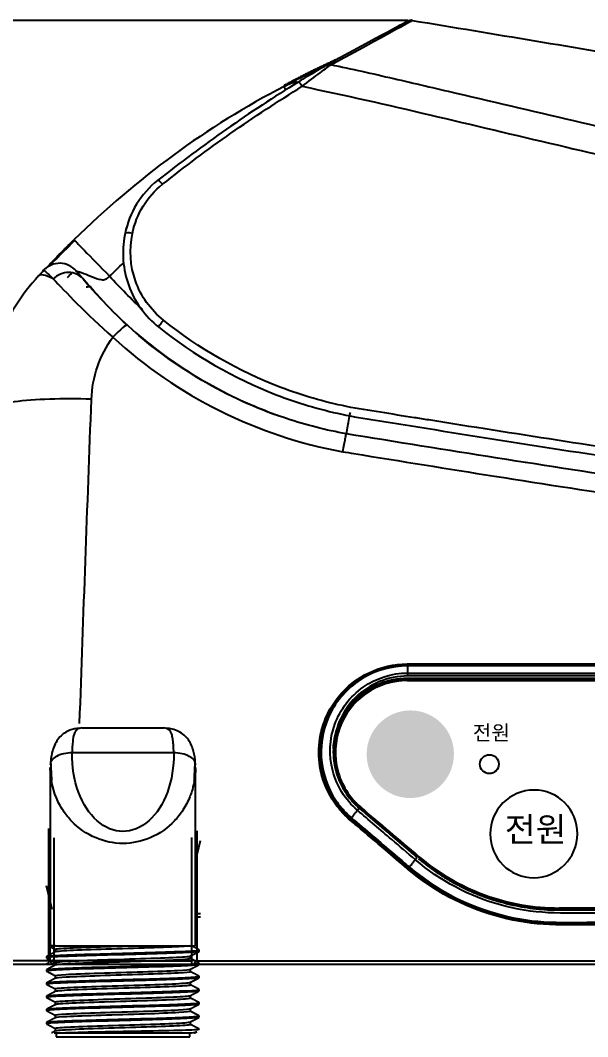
# Model space of a CAD drawing. Header units: millimetres. Extents: x 28 to 2364, y 8 to 1657.
# Drawn here: x 303.8 to 382, y 453.9 to 593.8 of the extents above; entities that cross this region are included whole.
import ezdxf

# ---------------------------------------------------------------- set-up
doc = ezdxf.new("R2010")
doc.units = ezdxf.units.MM
doc.layers.get('0').update_dxf_attribs({"linetype": 'CONTINUOUS'})
doc.layers.get('Defpoints').update_dxf_attribs({"linetype": 'CONTINUOUS'})
for name, color, linetype in [('1', 7, 'CONTINUOUS'), ('1LINE', 7, 'CONTINUOUS'), ('_______1', 160, 'CONTINUOUS')]:
    doc.layers.add(name, color=color, linetype=linetype)
doc.styles.add('Annotative', font='malgun.ttf')
doc.dimstyles.new('WOO', dxfattribs={"dimtxt": 20, "dimasz": 2, "dimexe": 1.25, "dimexo": 0.3, "dimgap": 1, "dimtad": 1, "dimdec": 1, "dimzin": 1, "dimdsep": 46, "dimtxsty": 'Annotative', "dimcen": 0, "dimclrd": 1, "dimclre": 1, "dimclrt": 2, "dimadec": 0, "dimazin": 0, "dimtfac": 1, "dimtdec": 1, "dimtofl": 0, "dimtmove": 0, "dimatfit": 3, "dimfxl": 0, "dimarcsym": 0})

# ---------------------------------------------------------------- blocks, each defined once
blk = doc.blocks.new('*D21')
at = {"layer": '1LINE', "color": 1, "lineweight": -2}
for p, q in [((357.17, 593.83), (238.25, 593.83)), ((239.5, 591.83), (239.5, 465.89)), ((295.62, 463.89), (238.25, 463.89))]:
    blk.add_line(p, q, dxfattribs=at)
at = {"layer": '1LINE', "color": 1}
for points in [[(239.17, 591.83), (239.83, 591.83), (239.5, 593.83)], [(239.17, 465.89), (239.83, 465.89), (239.5, 463.89)]]:
    blk.add_solid(points, dxfattribs=at)
at = {"layer": 'Defpoints', "color": 0}
for p in [(357.47, 593.83), (239.5, 463.89), (295.92, 463.89)]:
    blk.add_point(p, dxfattribs=at)
at = {"layer": '1LINE', "color": 2, "insert": (228.11, 528.86), "char_height": 20, "attachment_point": 5, "rotation": 90, "style": 'Annotative'}
blk.add_mtext('130', dxfattribs=at)

msp = doc.modelspace()

# ---------------------------------------------------------------- hatches: boundary and pattern name
at = {"layer": '_______1'}
h = msp.add_hatch(color=250, dxfattribs=at)
h.dxf.hatch_style = 2
edge = h.paths.add_edge_path()
edge.add_spline(control_points=[(351.52, 492.82), (351.49, 489.49), (354.19, 486.78), (357.53, 486.79), (360.85, 486.81), (363.52, 489.5), (363.53, 492.82), (363.56, 496.15), (360.86, 498.86), (357.53, 498.85), (354.2, 498.84), (351.51, 496.14), (351.52, 492.82)], knot_values=[0, 0, 0, 0, 1, 1, 1, 2, 2, 2, 3, 3, 3, 4, 4, 4, 4], degree=3, periodic=0)

# ---------------------------------------------------------------- linework, layer by layer
for p, q in [((340.4, 584.3), (340.17, 584.75)), ((307.8, 560.06), (307.79, 560.04)), ((352.63, 483.76), (352.61, 483.91)), ((353.2, 483.41), (353.23, 483.25)), ((327.95, 478.05), (328.64, 480.96)), ((355.93, 481.09), (355.78, 481.09)), ((356.47, 480.5), (356.47, 480.63)), ((356.97, 480.2), (356.97, 480.07)), ((307.75, 478.89), (307.95, 478.05)), ((307.75, 477.59), (307.95, 476.75)), ((307.95, 476.75), (307.75, 477.59)), ((328.15, 477.6), (327.95, 476.75)), ((327.95, 476.75), (328.15, 477.59)), ((307.95, 475.46), (307.75, 476.3)), ((328.15, 476.3), (327.95, 475.46)), ((307.4, 474.74), (308.18, 471.47)), ((307.75, 474.57), (307.95, 473.73)), ((327.95, 473.73), (328.15, 474.57)), ((307.95, 472.43), (307.75, 473.27)), ((327.95, 472.43), (328.15, 473.27)), ((328.15, 473.27), (327.95, 472.43))]:
    msp.add_line(p, q)
for centre, radius, start, end in [((357.64, 592.85), 1, 80.626, 118.6364), ((357.64, 592.85), 1, 80.626, 118.6364), ((327.45, 464.39), 0.5, 270, 0)]:
    msp.add_arc(centre, radius, start, end)
at = {"extrusion": (0, 0, -1)}
msp.add_arc((-308.45, 464.39), 0.5, 270, 0, dxfattribs=at)
for centre, major_axis, ratio, start_param, end_param in [((346.38, 586.74), (-0.477, 0.879), 0.989612, 5.581982, 6.316607), ((343.37, 578.52), (3.24, -6.21), 0.993697, 2.87365, 3.135615), ((342.62, 584.49), (-0.524, 0.852), 0.165076, 4.920157, 6.289471), ((323.36, 571.04), (-0.62, 0.785), 0.174783, 4.875875, 6.291827), ((319.23, 564.3), (-0.981, 0.196), 0.214849, 4.723465, 6.283185), ((309.24, 557.4), (2.35, 1.87), 0.999996, 0.035569, 1.721965), ((317.42, 548.57), (11.08, -10.11), 0.147772, 2.651586, 3.144163), ((310.16, 556.32), (-2.26, -1.97), 0.884943, 3.141134, 4.744107), ((316.53, 549.66), (-2.03, -2.21), 0.124386, 3.141927, 4.565944), ((313.51, 539.05), (14.99, -0.58), 0.175144, 1.570521, 3.141593), ((357.11, 505.27), (0, 0.2), 0.018325, 1.677031, 3.141593), ((357.11, 503.27), (0, 0.2), 0.01832, 3.141593, 4.814127), ((347.6, 500.71), (-0.156, 0.125), 0.086248, 1.618975, 3.141593), ((347.04, 486.23), (-0.165, -0.113), 0.047614, 1.517299, 2.965657), ((348.02, 486.88), (-0.827, -0.563), 0.045263, 5.733055, 6.107269), ((350.51, 485.3), (-0.129, -0.152), 0.029623, 3.141593, 4.40808), ((357.09, 477.11), (0.13, 0.152), 0.01765, 4.660963, 6.107598), ((357.86, 478.01), (0.647, 0.762), 0.019527, 2.592753, 2.965999), ((378.03, 471.35), (0, -0.2), 0.023013, 1.719876, 3.141593), ((308.45, 464.39), (0.5, 0), 0.036442, 1.553687, 3.141593), ((308.45, 464.39), (0, -0.5), 0.01712, 0, 1.607241), ((327.45, 464.39), (0, -0.5), 0.018819, 0, 1.6024), ((327.45, 464.39), (0.5, 0), 0.031604, 0, 1.551985)]:
    msp.add_ellipse(centre, major_axis=major_axis, ratio=ratio, start_param=start_param, end_param=end_param)
for points, degree in [([(357.16, 593.72), (357.16, 593.72), (353.39, 591.68), (345.88, 587.6)], 3), ([(346.58, 587.71), (354.02, 591.8), (357.8, 593.83), (357.8, 593.83)], 3), ([(354.98, 592.52), (355.7, 592.92), (356.43, 593.32), (357.16, 593.72)], 3), ([(357.8, 593.83), (369.05, 591.97), (380.3, 590.1), (391.54, 588.2)], 3), ([(357.8, 593.83), (369.05, 591.97), (380.3, 590.1), (391.54, 588.2)], 3), ([(353.15, 591.52), (354.37, 592.19), (354.98, 592.52), (354.98, 592.52)], 3), ([(347.89, 588.69), (343.93, 586.91), (340.09, 584.84)], 2), ([(347.21, 588.36), (346.18, 587.84), (343.95, 586.72), (340.57, 584.96)], 3), ([(340.78, 585.21), (342.35, 586.05), (343.95, 586.83)], 2), ([(342.1, 585.35), (335.38, 581.22), (328.92, 576.7), (322.74, 571.82)], 3), ([(340.57, 584.96), (340.44, 584.89), (340.31, 584.82), (340.17, 584.75)], 3), ([(340.17, 584.75), (329.48, 579.25), (319.79, 572.05), (311.21, 563.63)], 3), ([(323.4, 571.27), (329.54, 576.14), (335.96, 580.64), (342.65, 584.76)], 3), ([(339.57, 584.42), (339.19, 584.22)], 1), ([(322.74, 571.82), (320.41, 569.98), (318.83, 567.38), (318.25, 564.49)], 3), ([(319.27, 564.51), (319.8, 567.18), (321.25, 569.57), (323.4, 571.27)], 3), ([(310.64, 562.85), (310.32, 562.53), (310, 562.22)], 2), ([(311.21, 563.63), (311.21, 563.63), (311.24, 563.6), (311.3, 563.54)], 3), ([(316.12, 558.63), (316.75, 559.25), (317.38, 559.86), (318.02, 560.46)], 3), ([(307.03, 559.44), (306.8, 559.18), (306.57, 558.93), (306.34, 558.68)], 3), ([(307.03, 559.44), (307.08, 559.49), (307.52, 559.08), (308.35, 558.26)], 3), ([(308.35, 558.26), (309.92, 556.62), (312.9, 553.43), (316.56, 550.23)], 3), ([(312.43, 558.29), (311.82, 558.99), (311.51, 559.35), (311.51, 559.35)], 3), ([(318.56, 551.87), (315.76, 554.44), (313.58, 556.97), (312.43, 558.29)], 3), ([(320.71, 553.99), (319.1, 555.45), (317.58, 557.01), (316.12, 558.63)], 3), ([(313.57, 557.18), (313.34, 557.15), (313.1, 557.13), (312.87, 557.12)], 3), ([(313.62, 541.67), (313.74, 544.75), (314.75, 547.73), (316.56, 550.23)], 3), ([(311.99, 497.05), (312.52, 512), (313.06, 526.89), (313.62, 541.67)], 3), ([(347.6, 500.69), (349.89, 503.54), (353.44, 505.25), (357.11, 505.25)], 3), ([(347.76, 500.59), (349.99, 503.37), (353.54, 505.07), (357.11, 505.07)], 3), ([(357.11, 505.07), (357.11, 505.07), (357.11, 505.04), (357.12, 504.98)], 3), ([(357.12, 504.98), (357.15, 503.99)], 1), ([(357.15, 503.99), (357.16, 503.92), (357.16, 503.76), (357.16, 503.59)], 3), ([(388.89, 503.07), (378.3, 503.07), (367.71, 503.07), (357.11, 503.07)], 3), ([(357.11, 502.97), (367.71, 502.97), (378.3, 502.97), (388.89, 502.97)], 3), ([(358.67, 478.76), (356.02, 481.02), (353.36, 483.27), (350.7, 485.53)], 3), ([(349.43, 484.05), (350.25, 485.1)], 1), ([(350.25, 485.1), (350.3, 485.17), (350.39, 485.28), (350.49, 485.4)], 3), ([(350.49, 485.4), (350.51, 485.38), (350.52, 485.37), (350.54, 485.35)], 3), ([(350.64, 485.45), (353.29, 483.2), (355.95, 480.94), (358.61, 478.68)], 3), ([(351.18, 484.99), (351.18, 485.04), (351.18, 485.08), (351.18, 485.13)], 3), ([(349.22, 483.78), (349.29, 483.85), (349.35, 483.93), (349.36, 483.94)], 3), ([(349.43, 484.05), (349.4, 484), (349.37, 483.96), (349.36, 483.94)], 3), ([(307.75, 464.41), (307.75, 470.48), (307.75, 476.54), (307.75, 482.6)], 3), ([(307.95, 464.39), (307.95, 470.44), (307.95, 476.48), (307.95, 482.52)], 3), ([(328.15, 482.29), (328.15, 476.34), (328.15, 470.37), (328.15, 464.4)], 3), ([(358.22, 478.3), (358.27, 478.36), (358.37, 478.48), (358.47, 478.6)], 3), ([(357.19, 477.01), (357.16, 477.04), (357.12, 477.07), (357.09, 477.1)], 3), ([(357.19, 477.01), (357.25, 477.08), (357.31, 477.16), (357.32, 477.17)], 3), ([(357.22, 477.26), (357.25, 477.23), (357.29, 477.2), (357.32, 477.17)], 3), ([(357.3, 477.36), (357.34, 477.33), (357.37, 477.3), (357.41, 477.27)], 3), ([(357.41, 477.27), (357.36, 477.22), (357.34, 477.19), (357.32, 477.17)], 3), ([(357.41, 477.27), (358.22, 478.3)], 1), ([(409.81, 471.65), (399.22, 471.65), (388.62, 471.65), (378.03, 471.65)], 3), ([(378.03, 471.55), (388.48, 471.55), (398.92, 471.55), (409.36, 471.55)], 3), ([(327.95, 470.89), (328.18, 470.89), (328.41, 470.89), (328.64, 470.89)], 3), ([(328.64, 470.41), (328.41, 470.41), (328.18, 470.41), (327.95, 470.41)], 3), ([(308.45, 463.89), (308.02, 463.89), (307.61, 463.89), (307.2, 463.89)], 3), ([(307.75, 464.41), (307.75, 464.4), (307.75, 464.39), (307.75, 464.39)], 3), ([(328.49, 463.89), (328.14, 463.89), (327.8, 463.89), (327.45, 463.89)], 3), ([(327.95, 464.4), (328.02, 464.4), (328.09, 464.4), (328.15, 464.4)], 3), ([(328.15, 464.39), (328.15, 464.39), (328.15, 464.4), (328.15, 464.4)], 3)]:
    msp.add_open_spline(points, degree=degree)
for points, knots in [([(345.88, 587.6), (345.75, 587.53), (345.15, 587.18), (343.74, 586.35), (342.93, 585.86), (342.1, 585.35)], [0, 0, 0, 0, 0.5, 0.5, 1, 1, 1, 1]), ([(342.65, 584.76), (343.52, 585.43), (344.36, 586.07), (345.82, 587.17), (346.44, 587.62), (346.58, 587.71)], [0, 0, 0, 0, 0.5, 0.5, 1, 1, 1, 1]), ([(824.46, 505.36), (824.39, 505.38), (823.73, 505.46), (821.56, 505.71), (820.03, 505.87), (816.27, 506.28), (814.02, 506.53), (808.84, 507.09), (805.89, 507.42), (796.4, 508.45), (789.11, 509.26), (776.91, 510.65), (772.64, 511.14), (763.72, 512.17), (759.05, 512.7), (744.72, 514.36), (734.73, 515.52), (719.08, 517.43), (713.75, 518.1), (702.96, 519.45), (697.46, 520.16), (680.72, 522.43), (669.44, 524.06), (646.76, 527.43), (635.36, 529.17), (618.15, 531.96), (612.41, 532.9), (600.84, 534.91), (595.05, 535.94), (577.65, 539.04), (566.04, 541.15), (531.26, 547.63), (508.1, 552.19), (473.42, 559.4), (461.87, 561.86), (438.78, 566.83), (427.24, 569.35), (409.94, 573.18), (404.18, 574.46), (392.66, 577.08), (386.9, 578.4), (375.39, 581.08), (369.63, 582.43), (361, 584.45), (358.12, 585.13), (352.36, 586.46), (349.48, 587.12), (346.58, 587.71)], [0, 0, 0, 0, 0.03125, 0.03125, 0.0625, 0.0625, 0.09375, 0.09375, 0.125, 0.125, 0.1875, 0.1875, 0.21875, 0.21875, 0.25, 0.25, 0.3125, 0.3125, 0.34375, 0.34375, 0.375, 0.375, 0.4375, 0.4375, 0.5, 0.5, 0.53125, 0.53125, 0.5625, 0.5625, 0.625, 0.625, 0.75, 0.75, 0.8125, 0.8125, 0.875, 0.875, 0.90625, 0.90625, 0.9375, 0.9375, 0.96875, 0.96875, 0.984375, 0.984375, 1, 1, 1, 1]), ([(342.65, 584.76), (348.53, 583.55), (354.39, 582.2), (366.08, 579.45), (371.93, 578.06), (383.63, 575.32), (389.47, 573.96), (401.18, 571.28), (407.04, 569.99), (424.62, 566.1), (436.35, 563.55), (459.82, 558.52), (471.56, 556.04), (506.82, 548.78), (530.36, 544.21), (565.72, 537.73), (577.52, 535.62), (595.21, 532.53), (601.1, 531.52), (612.86, 529.53), (618.7, 528.62), (636.19, 525.87), (647.78, 524.24), (665.07, 521.71), (670.82, 520.92), (682.27, 519.35), (687.97, 518.52), (699.31, 517.08), (704.88, 516.42), (715.85, 515.09), (721.26, 514.46), (737.15, 512.62), (747.29, 511.49), (766.68, 509.35), (775.79, 508.36), (792.24, 506.58), (799.6, 505.8), (809.19, 504.78), (812.17, 504.46), (817.39, 503.9), (819.65, 503.65), (823.45, 503.23), (824.98, 503.06), (826.63, 502.84), (827.07, 502.77), (827.7, 502.67), (827.9, 502.63), (827.94, 502.61)], [0, 0, 0, 0, 0.03125, 0.03125, 0.0625, 0.0625, 0.09375, 0.09375, 0.125, 0.125, 0.1875, 0.1875, 0.25, 0.25, 0.375, 0.375, 0.4375, 0.4375, 0.46875, 0.46875, 0.5, 0.5, 0.5625, 0.5625, 0.59375, 0.59375, 0.625, 0.625, 0.65625, 0.65625, 0.6875, 0.6875, 0.75, 0.75, 0.8125, 0.8125, 0.875, 0.875, 0.90625, 0.90625, 0.9375, 0.9375, 0.96875, 0.96875, 0.984375, 0.984375, 1, 1, 1, 1]), ([(318.37, 564.79), (318.37, 564.81), (318.37, 564.83), (318.38, 565.01), (318.41, 565.17), (318.45, 565.33), (318.45, 565.33), (318.45, 565.33)], [0, 0, 0, 0, 0.121255, 0.121255, 0.986189, 0.986189, 1, 1, 1, 1]), ([(318.21, 564.3), (317.76, 562), (317.94, 559.54), (319.56, 555.11), (321, 553.11), (322.89, 551.6)], [0, 0, 0, 0, 0.5, 0.5, 1, 1, 1, 1]), ([(318.25, 564.49), (318.24, 564.43), (318.23, 564.36), (318.21, 564.3), (318.21, 564.3), (318.21, 564.3)], [0, 0, 0, 0, 0.999706, 0.999706, 1, 1, 1, 1]), ([(323.54, 552.56), (321.76, 553.98), (320.42, 555.88), (318.94, 560.05), (318.83, 562.33), (319.27, 564.51)], [0, 0, 0, 0, 0.5, 0.5, 1, 1, 1, 1]), ([(307.31, 559.65), (307.38, 559.72), (307.47, 559.81), (307.77, 560.13), (308.02, 560.4), (308.76, 561.16), (309.06, 561.47), (309.9, 562.32), (310.42, 562.85), (311.21, 563.63)], [0, 0, 0, 0, 0.256835, 0.256835, 0.628417, 0.628417, 0.814209, 0.814209, 1, 1, 1, 1]), ([(307.32, 559.66), (307.39, 559.73), (307.53, 559.88), (307.9, 560.27), (308.5, 560.9), (309.36, 561.77), (310.31, 562.73), (310.9, 563.32), (311.21, 563.63)], [0, 0, 0, 0, 0.211764, 0.367859, 0.528125, 0.716558, 0.851939, 1, 1, 1, 1]), ([(311.3, 563.55), (310.81, 563.07), (310.09, 562.35), (309.22, 561.47), (308.74, 560.99), (308.25, 560.49), (307.98, 560.23), (307.83, 560.09), (307.8, 560.06)], [0, 0, 0, 0, 0.251294, 0.406944, 0.521846, 0.614497, 0.880434, 1, 1, 1, 1]), ([(311.3, 563.54), (311.49, 563.35), (311.96, 562.87), (313.55, 561.24), (314.83, 559.94), (316.12, 558.63)], [0, 0, 0, 0, 0.431544, 0.431544, 1, 1, 1, 1]), ([(306.34, 558.68), (303.95, 556.06), (302.09, 553.12), (299.4, 546.58), (298.66, 543.16), (298.53, 539.63)], [0, 0, 0, 0, 0.5, 0.5, 1, 1, 1, 1]), ([(310.33, 558.46), (310.43, 558.57), (310.54, 558.68), (310.73, 558.88), (310.81, 558.96), (310.89, 559.04)], [0, 0, 0, 0, 0.632482, 0.632482, 1, 1, 1, 1]), ([(311.51, 559.35), (311.52, 559.34), (311.53, 559.33), (311.54, 559.32), (311.54, 559.31), (311.55, 559.31)], [0, 0, 0, 0, 0.60855, 0.60855, 1, 1, 1, 1]), ([(311.55, 559.31), (313.95, 556.5), (316.43, 553.76), (321.93, 548.89), (324.92, 546.69), (331.68, 542.61), (335.45, 540.82), (339.37, 539.43)], [0, 0, 0, 0, 0.319874, 0.319874, 0.639748, 0.639748, 1, 1, 1, 1]), ([(311.55, 559.31), (311.55, 559.31), (311.85, 559.25), (312.64, 558.99), (313.14, 558.79), (314.09, 558.4), (314.56, 558.2), (315.18, 558.12), (315.37, 558.13), (315.74, 558.26), (315.92, 558.39), (316.12, 558.63)], [0, 0, 0, 0, 0.25, 0.25, 0.5, 0.5, 0.75, 0.75, 0.875, 0.875, 1, 1, 1, 1]), ([(348.73, 536.92), (345.95, 537.42), (343.15, 538.14), (337.78, 539.93), (335.17, 541), (327.55, 544.78), (322.76, 548.01), (318.56, 551.87)], [0, 0, 0, 0, 0.25, 0.25, 0.5, 0.5, 1, 1, 1, 1]), ([(322.89, 551.6), (322.88, 551.61), (322.89, 551.63), (322.92, 551.7), (322.94, 551.75), (323.02, 551.87), (323.07, 551.94), (323.17, 552.1), (323.24, 552.18), (323.34, 552.32), (323.39, 552.38), (323.47, 552.48), (323.5, 552.52), (323.54, 552.56)], [0, 0, 0, 0, 0.195319, 0.195319, 0.390637, 0.390637, 0.585956, 0.585956, 0.781274, 0.781274, 0.900728, 0.900728, 1, 1, 1, 1]), ([(322.89, 551.6), (327.8, 547.69), (333.23, 544.56), (341.97, 541.19), (345, 540.28), (349.62, 539.29), (351.18, 539.06), (354.29, 538.56), (355.84, 538.31), (369.84, 536.06), (382.28, 534.12), (407.17, 530.36), (419.63, 528.54), (444.55, 525.01), (457.02, 523.31), (494.44, 518.37), (519.4, 515.32), (556.83, 511.1), (569.3, 509.75), (588.02, 507.82), (594.26, 507.19), (606.73, 505.96), (612.95, 505.37), (625.31, 504.21), (631.48, 503.65), (640.72, 502.82), (643.81, 502.55), (649.96, 502.02), (653.01, 501.76), (662.15, 500.99), (668.26, 500.48), (677.37, 499.76), (680.39, 499.52), (686.38, 499.06), (689.35, 498.83), (695.34, 498.38), (698.35, 498.15), (704.25, 497.72), (707.13, 497.52), (715.72, 496.91), (721.44, 496.52), (738.11, 495.41), (748.75, 494.75), (763.98, 493.86), (768.95, 493.58), (778.45, 493.06), (783, 492.82), (791.65, 492.37), (795.75, 492.17), (803.44, 491.8), (807.05, 491.63), (816.89, 491.18), (822.23, 490.95), (827.9, 490.72), (829.42, 490.65), (831.49, 490.57), (832.03, 490.55), (832.02, 490.55)], [0, 0, 0, 0, 0.03125, 0.03125, 0.046875, 0.046875, 0.054687, 0.054687, 0.0625, 0.0625, 0.125, 0.125, 0.1875, 0.1875, 0.25, 0.25, 0.375, 0.375, 0.4375, 0.4375, 0.46875, 0.46875, 0.5, 0.5, 0.53125, 0.53125, 0.546875, 0.546875, 0.5625, 0.5625, 0.59375, 0.59375, 0.609375, 0.609375, 0.625, 0.625, 0.640625, 0.640625, 0.65625, 0.65625, 0.6875, 0.6875, 0.75, 0.75, 0.78125, 0.78125, 0.8125, 0.8125, 0.84375, 0.84375, 0.875, 0.875, 0.9375, 0.9375, 0.96875, 0.96875, 1, 1, 1, 1]), ([(360.08, 538.83), (359.41, 538.93), (358.75, 539.04), (356.53, 539.39), (354.97, 539.64), (351.86, 540.15), (350.3, 540.36), (345.67, 541.32), (342.63, 542.2), (333.88, 545.52), (328.44, 548.65), (323.54, 552.56)], [0, 0, 0, 0, 0.050783, 0.050783, 0.169435, 0.169435, 0.288087, 0.288087, 0.525392, 0.525392, 1, 1, 1, 1]), ([(316.56, 550.23), (320.97, 546.16), (326, 542.75), (336.67, 537.43), (342.3, 535.53), (348.25, 534.46)], [0, 0, 0, 0, 0.5, 0.5, 1, 1, 1, 1]), ([(348.73, 536.92), (348.73, 536.92), (348.79, 537.24), (348.99, 538.33), (349.13, 539.1), (349.27, 539.88)], [0, 0, 0, 0, 0.499732, 0.499732, 1, 1, 1, 1]), ([(830.46, 492.1), (829.53, 492.14), (828.35, 492.19), (823.18, 492.41), (817.85, 492.63), (808.02, 493.08), (804.41, 493.24), (796.72, 493.61), (792.63, 493.81), (783.98, 494.24), (779.43, 494.48), (769.94, 494.99), (764.96, 495.27), (749.71, 496.14), (739.07, 496.79), (722.38, 497.89), (716.65, 498.27), (708.05, 498.87), (705.17, 499.08), (699.27, 499.5), (696.26, 499.71), (690.25, 500.15), (687.27, 500.38), (681.27, 500.85), (678.24, 501.08), (669.12, 501.8), (663, 502.29), (653.85, 503.06), (650.79, 503.32), (644.65, 503.84), (641.56, 504.1), (632.32, 504.91), (626.16, 505.46), (616.9, 506.32), (613.81, 506.61), (607.6, 507.2), (604.49, 507.5), (595.16, 508.41), (588.94, 509.03), (570.26, 510.95), (557.79, 512.28), (520.3, 516.49), (495.31, 519.53), (457.83, 524.45), (445.35, 526.14), (420.39, 529.65), (407.91, 531.47), (383.65, 535.12), (371.86, 536.95), (360.08, 538.83)], [0, 0, 0, 0, 0.025655, 0.025655, 0.095519, 0.095519, 0.13045, 0.13045, 0.165382, 0.165382, 0.200313, 0.200313, 0.235245, 0.235245, 0.305108, 0.305108, 0.340039, 0.340039, 0.357505, 0.357505, 0.374971, 0.374971, 0.392436, 0.392436, 0.409902, 0.409902, 0.444834, 0.444834, 0.462299, 0.462299, 0.479765, 0.479765, 0.514697, 0.514697, 0.532162, 0.532162, 0.549628, 0.549628, 0.58456, 0.58456, 0.654423, 0.654423, 0.794149, 0.794149, 0.864012, 0.864012, 0.933875, 0.933875, 1, 1, 1, 1]), ([(348.25, 534.46), (348.31, 534.81), (348.43, 535.48), (348.56, 536.17), (348.64, 536.6), (348.7, 536.87), (348.72, 536.91), (348.73, 536.92)], [0, 0, 0, 0, 0.257593, 0.499317, 0.645358, 0.812263, 1, 1, 1, 1]), ([(390.3, 530.38), (390.3, 530.38), (390.3, 530.38), (383.37, 531.43), (376.44, 532.5), (362.58, 534.68), (355.66, 535.8), (348.73, 536.92)], [0, 0, 0, 0, 0.000001, 0.000001, 0.499909, 0.499909, 1, 1, 1, 1]), ([(348.25, 534.46), (348.75, 534.38), (349.24, 534.3), (356.19, 533.17), (362.65, 532.12), (376.06, 530.01), (383, 528.93), (389.95, 527.88)], [0, 0, 0, 0, 0.035538, 0.035538, 0.500613, 0.500613, 1, 1, 1, 1]), ([(357.11, 505.25), (357.24, 505.25), (357.37, 505.25), (358.04, 505.25), (358.57, 505.25), (361.24, 505.25), (363.37, 505.25), (373.3, 505.25), (381.1, 505.25), (388.89, 505.25)], [0, 0, 0, 0, 0.012583, 0.012583, 0.062915, 0.062915, 0.264245, 0.264245, 1, 1, 1, 1]), ([(357.11, 505.07), (360.53, 505.07), (363.96, 505.07), (369.3, 505.07), (371.23, 505.07), (378.4, 505.07), (383.65, 505.07), (388.89, 505.07)], [0, 0, 0, 0, 0.323034, 0.323034, 0.50484, 0.50484, 1, 1, 1, 1]), ([(357.12, 504.98), (354.95, 504.98), (352.81, 504.38), (349.14, 502.16), (347.63, 500.55), (345.62, 496.76), (345.15, 494.57), (345.38, 490.3), (346.09, 488.2), (347.31, 486.42)], [0, 0, 0, 0, 0.25, 0.25, 0.5, 0.5, 0.75, 0.75, 1, 1, 1, 1]), ([(350.25, 485.1), (348.57, 486.53), (347.38, 488.46), (346.29, 492.64), (346.39, 494.93), (347.87, 498.99), (349.25, 500.8), (352.81, 503.31), (354.96, 504), (357.15, 503.99)], [0, 0, 0, 0, 0.25, 0.25, 0.5, 0.5, 0.75, 0.75, 1, 1, 1, 1]), ([(388.9, 504.98), (388.38, 504.98), (387.87, 504.98), (382.63, 504.98), (377.9, 504.98), (371.24, 504.98), (369.31, 504.98), (363.96, 504.98), (360.54, 504.98), (357.12, 504.98)], [0, 0, 0, 0, 0.048586, 0.048586, 0.495012, 0.495012, 0.676826, 0.676826, 1, 1, 1, 1]), ([(357.15, 503.99), (361.98, 503.99), (366.8, 503.99), (375.47, 503.99), (379.32, 503.99), (385.1, 504), (387.03, 504), (388.95, 504)], [0, 0, 0, 0, 0.454893, 0.454893, 0.818298, 0.818298, 1, 1, 1, 1]), ([(357.16, 503.59), (354.48, 503.59), (351.87, 502.5), (348.13, 498.8), (347, 496.19), (346.93, 493.56)], [0, 0, 0, 0, 0.5, 0.5, 1, 1, 1, 1]), ([(346.93, 493.56), (347.05, 496.14), (348.2, 498.66), (351.92, 502.25), (354.5, 503.3), (357.12, 503.3)], [0, 0, 0, 0, 0.5, 0.5, 1, 1, 1, 1]), ([(357.11, 503.07), (355.09, 503.07), (353.05, 502.44), (349.72, 500.11), (348.42, 498.42), (347.03, 494.64), (346.93, 492.49), (347.95, 488.59), (349.09, 486.76), (350.64, 485.45)], [0, 0, 0, 0, 0.25, 0.25, 0.5, 0.5, 0.75, 0.75, 1, 1, 1, 1]), ([(357.11, 502.97), (355.08, 502.97), (353.09, 502.34), (349.79, 500.04), (348.51, 498.37), (347.13, 494.62), (347.03, 492.5), (348.04, 488.63), (349.15, 486.85), (350.7, 485.53)], [0, 0, 0, 0, 0.25, 0.25, 0.5, 0.5, 0.75, 0.75, 1, 1, 1, 1]), ([(357.12, 503.3), (357.25, 503.3), (357.38, 503.3), (358.05, 503.3), (358.58, 503.3), (361.25, 503.3), (363.38, 503.3), (373.31, 503.3), (381.1, 503.3), (388.9, 503.3)], [0, 0, 0, 0, 0.012582, 0.012582, 0.06291, 0.06291, 0.264222, 0.264222, 1, 1, 1, 1]), ([(388.96, 503.59), (387.04, 503.59), (385.11, 503.59), (379.33, 503.59), (375.48, 503.59), (366.8, 503.59), (361.98, 503.59), (357.16, 503.59)], [0, 0, 0, 0, 0.181703, 0.181703, 0.545108, 0.545108, 1, 1, 1, 1]), ([(347.04, 486.21), (345.57, 488.37), (344.83, 490.98), (345.03, 496.13), (345.97, 498.66), (347.6, 500.69)], [0, 0, 0, 0, 0.5, 0.5, 1, 1, 1, 1]), ([(347.76, 500.59), (346.15, 498.59), (345.23, 496.09), (345.03, 491.03), (345.76, 488.46), (347.2, 486.34)], [0, 0, 0, 0, 0.5, 0.5, 1, 1, 1, 1]), ([(346.93, 493.56), (346.93, 493.51), (346.93, 493.45), (346.93, 493.36), (346.92, 493.32), (346.92, 493.24), (346.92, 493.19), (346.92, 493.09), (346.92, 493.04), (346.93, 492.92), (346.93, 492.87), (346.93, 492.75), (346.93, 492.69), (346.94, 492.57), (346.94, 492.51), (346.95, 492.39), (346.96, 492.33), (346.97, 492.21), (346.97, 492.15), (346.99, 492.03), (346.99, 491.97), (347.01, 491.84), (347.02, 491.78), (347.03, 491.66), (347.04, 491.6), (347.06, 491.48), (347.07, 491.42), (347.09, 491.31), (347.1, 491.25), (347.12, 491.13), (347.14, 491.08), (347.16, 490.97), (347.17, 490.91), (347.2, 490.8), (347.21, 490.75), (347.24, 490.64), (347.25, 490.59), (347.28, 490.48), (347.29, 490.43), (347.38, 490.12), (347.46, 489.87), (347.65, 489.37), (347.75, 489.13), (347.97, 488.64), (348.09, 488.4), (348.35, 487.94), (348.49, 487.71), (348.79, 487.27), (348.94, 487.05), (349.27, 486.63), (349.45, 486.43), (349.81, 486.03), (349.99, 485.84), (350.29, 485.57), (350.39, 485.48), (350.49, 485.4)], [0, 0, 0, 0, 0.018287, 0.018287, 0.029799, 0.029799, 0.045689, 0.045689, 0.063177, 0.063177, 0.081712, 0.081712, 0.10093, 0.10093, 0.120582, 0.120582, 0.140483, 0.140483, 0.160497, 0.160497, 0.180512, 0.180512, 0.200437, 0.200437, 0.220195, 0.220195, 0.239718, 0.239718, 0.258944, 0.258944, 0.277819, 0.277819, 0.296296, 0.296296, 0.31433, 0.31433, 0.331875, 0.331875, 0.349397, 0.349397, 0.436153, 0.436153, 0.522906, 0.522906, 0.609657, 0.609657, 0.696409, 0.696409, 0.783161, 0.783161, 0.869915, 0.869915, 0.956672, 0.956672, 1, 1, 1, 1]), ([(349.22, 483.78), (348.72, 484.21), (348.25, 484.67), (347.55, 485.51), (347.28, 485.85), (347.04, 486.21)], [0, 0, 0, 0, 0.602525, 0.602525, 1, 1, 1, 1]), ([(347.2, 486.34), (347.41, 486.04), (347.63, 485.75), (348.31, 484.92), (348.81, 484.4), (349.36, 483.94)], [0, 0, 0, 0, 0.336365, 0.336365, 1, 1, 1, 1]), ([(347.31, 486.42), (347.68, 485.87), (348.1, 485.35), (348.84, 484.58), (349.13, 484.31), (349.43, 484.05), (349.43, 484.05), (349.43, 484.05)], [0, 0, 0, 0, 0.628148, 0.628148, 0.999981, 0.999981, 1, 1, 1, 1]), ([(358.22, 478.3), (357.14, 479.22), (356.06, 480.15), (354.18, 481.74), (353.4, 482.42), (351.82, 483.76), (351.03, 484.43), (350.25, 485.1)], [0, 0, 0, 0, 0.407597, 0.407597, 0.703798, 0.703798, 1, 1, 1, 1]), ([(350.54, 485.35), (350.64, 485.26), (350.75, 485.18), (351.25, 484.75), (351.66, 484.4), (353.69, 482.67), (355.31, 481.29), (357.45, 479.47), (357.96, 479.04), (358.47, 478.6)], [0, 0, 0, 0, 0.038394, 0.038394, 0.191969, 0.191969, 0.806275, 0.806275, 1, 1, 1, 1]), ([(357.09, 477.1), (356.09, 477.95), (355.09, 478.8), (352.79, 480.75), (351.49, 481.85), (349.87, 483.23), (349.55, 483.5), (349.22, 483.78)], [0, 0, 0, 0, 0.381974, 0.381974, 0.876376, 0.876376, 1, 1, 1, 1]), ([(349.36, 483.94), (349.63, 483.71), (349.9, 483.48), (351.25, 482.34), (352.33, 481.42), (354.68, 479.42), (355.95, 478.34), (357.22, 477.26)], [0, 0, 0, 0, 0.103006, 0.103006, 0.515032, 0.515032, 1, 1, 1, 1]), ([(349.43, 484.05), (349.56, 483.94), (349.69, 483.83), (350.79, 482.9), (351.76, 482.07), (353.74, 480.39), (354.76, 479.52), (356.28, 478.23), (356.79, 477.79), (357.3, 477.36)], [0, 0, 0, 0, 0.048422, 0.048422, 0.41863, 0.41863, 0.80621, 0.80621, 1, 1, 1, 1]), ([(308.45, 481.32), (308.45, 480.07), (308.45, 478.81), (308.46, 473.18), (308.46, 468.79), (308.46, 464.41)], [0, 0, 0, 0, 0.222323, 0.222323, 1, 1, 1, 1]), ([(327.46, 464.4), (327.46, 464.74), (327.46, 465.07), (327.46, 466.74), (327.46, 468.07), (327.46, 473.38), (327.46, 477.37), (327.46, 481.35)], [0, 0, 0, 0, 0.05895, 0.05895, 0.294751, 0.294751, 1, 1, 1, 1]), ([(358.61, 478.68), (361.28, 476.41), (364.37, 474.61), (371.03, 472.16), (374.52, 471.55), (378.03, 471.55)], [0, 0, 0, 0, 0.5, 0.5, 1, 1, 1, 1]), ([(358.67, 478.76), (361.38, 476.46), (364.41, 474.69), (371.05, 472.26), (374.48, 471.65), (378.03, 471.65)], [0, 0, 0, 0, 0.5, 0.5, 1, 1, 1, 1]), ([(357.32, 477.17), (360.8, 474.21), (364.9, 472.04), (371.4, 470.17), (373.67, 469.77), (378.18, 469.48), (380.44, 469.56), (391.74, 469.56), (400.78, 469.56), (409.81, 469.56)], [0, 0, 0, 0, 0.25, 0.25, 0.375, 0.375, 0.5, 0.5, 1, 1, 1, 1]), ([(357.41, 477.27), (360.89, 474.31), (364.89, 472.18), (371.47, 470.29), (373.69, 469.9), (378.17, 469.61), (380.44, 469.69), (391.74, 469.69), (400.78, 469.69), (409.82, 469.69)], [0, 0, 0, 0, 0.25, 0.25, 0.375, 0.375, 0.5, 0.5, 1, 1, 1, 1]), ([(409.88, 470.96), (400.98, 470.96), (392.09, 470.94), (380.97, 470.97), (378.74, 470.89), (374.3, 471.12), (372.07, 471.48), (365.66, 473.26), (361.6, 475.41), (358.22, 478.3)], [0, 0, 0, 0, 0.5, 0.5, 0.625, 0.625, 0.75, 0.75, 1, 1, 1, 1]), ([(358.67, 478.43), (358.72, 478.39), (358.77, 478.35), (359.23, 477.97), (359.65, 477.64), (360.5, 477.01), (360.94, 476.7), (361.83, 476.11), (362.28, 475.83), (363.2, 475.28), (363.67, 475.03), (364.61, 474.53), (365.09, 474.3), (366.07, 473.86), (366.56, 473.65), (367.55, 473.26), (368.05, 473.08), (369.06, 472.74), (369.58, 472.59), (370.6, 472.31), (371.12, 472.18), (372.17, 471.95), (372.69, 471.85), (373.74, 471.68), (374.27, 471.61), (375.34, 471.49), (375.88, 471.45), (376.95, 471.39), (377.49, 471.38), (378.03, 471.38)], [0, 0, 0, 0, 0.00888, 0.00888, 0.08498, 0.08498, 0.16108, 0.16108, 0.237182, 0.237182, 0.313283, 0.313283, 0.389384, 0.389384, 0.465484, 0.465484, 0.541583, 0.541583, 0.617682, 0.617682, 0.693784, 0.693784, 0.769886, 0.769886, 0.845988, 0.845988, 0.922885, 0.922885, 1, 1, 1, 1]), ([(409.81, 469.35), (400.76, 469.35), (391.71, 469.35), (380.39, 469.35), (378.13, 469.27), (373.6, 469.58), (371.33, 469.97), (364.8, 471.86), (360.68, 474.04), (357.19, 477.01)], [0, 0, 0, 0, 0.5, 0.5, 0.625, 0.625, 0.75, 0.75, 1, 1, 1, 1]), ([(378.03, 471.38), (378.17, 471.38), (378.3, 471.38), (378.53, 471.38), (378.62, 471.38), (379.1, 471.38), (379.48, 471.38), (380.61, 471.38), (381.37, 471.38), (385.16, 471.38), (388.19, 471.38), (393.58, 471.38), (395.93, 471.38), (398.57, 471.38), (398.86, 471.38), (400.32, 471.38), (401.49, 471.38), (404.9, 471.38), (407.13, 471.38), (409.37, 471.38)], [0, 0, 0, 0, 0.012762, 0.012762, 0.021832, 0.021832, 0.058115, 0.058115, 0.13068, 0.13068, 0.420939, 0.420939, 0.646071, 0.646071, 0.674043, 0.674043, 0.785928, 0.785928, 1, 1, 1, 1]), ([(295.62, 464.41), (295.62, 464.41), (296.84, 464.41), (301.24, 464.41), (304.34, 464.41), (307.75, 464.41)], [0, 0, 0, 0, 0.5, 0.5, 1, 1, 1, 1]), ([(307.25, 463.89), (304.08, 463.89), (301.25, 463.89), (297.22, 463.89), (296.12, 463.89), (296.12, 463.89)], [0, 0, 0, 0, 0.5, 0.5, 1, 1, 1, 1]), ([(307.75, 464.39), (307.75, 464.35), (307.74, 464.3), (307.72, 464.23), (307.71, 464.19), (307.67, 464.11), (307.64, 464.07), (307.55, 463.98), (307.49, 463.95), (307.38, 463.9), (307.31, 463.89), (307.25, 463.89), (307.25, 463.89), (307.25, 463.89)], [0, 0, 0, 0, 0.121764, 0.121764, 0.242222, 0.242222, 0.423585, 0.423585, 0.702941, 0.702941, 0.995591, 0.995591, 1, 1, 1, 1]), ([(327.45, 463.89), (324.28, 463.89), (321.11, 463.89), (314.78, 463.89), (311.61, 463.89), (308.45, 463.89)], [0, 0, 0, 0, 0.500491, 0.500491, 1, 1, 1, 1]), ([(308.46, 464.41), (311.62, 464.41), (314.78, 464.4), (321.12, 464.4), (324.29, 464.4), (327.46, 464.4)], [0, 0, 0, 0, 0.499508, 0.499508, 1, 1, 1, 1]), ([(328.15, 464.4), (337.38, 464.4), (346.61, 464.4), (373.05, 464.4), (390.26, 464.4), (424.67, 464.4), (441.88, 464.4), (459.09, 464.4)], [0, 0, 0, 0, 0.211484, 0.211484, 0.605742, 0.605742, 1, 1, 1, 1]), ([(328.65, 463.89), (328.65, 463.89), (328.65, 463.89), (328.59, 463.89), (328.53, 463.9), (328.42, 463.94), (328.36, 463.97), (328.27, 464.05), (328.24, 464.09), (328.19, 464.18), (328.18, 464.22), (328.15, 464.3), (328.15, 464.34), (328.15, 464.39)], [0, 0, 0, 0, 0.004673, 0.004673, 0.254509, 0.254509, 0.529035, 0.529035, 0.724497, 0.724497, 0.861663, 0.861663, 1, 1, 1, 1]), ([(459.07, 463.89), (441.87, 463.89), (424.66, 463.89), (390.25, 463.89), (373.04, 463.89), (346.77, 463.89), (337.71, 463.89), (328.65, 463.89)], [0, 0, 0, 0, 0.395798, 0.395798, 0.791595, 0.791595, 1, 1, 1, 1])]:
    msp.add_open_spline(points, degree=3, knots=knots)
at = {"layer": '1', "color": 7, "linetype": 'Continuous'}
for p, q in [((312.31, 496.44), (323.59, 496.44)), ((307.95, 491.04), (307.95, 466.44)), ((327.95, 466.44), (327.95, 491.04)), ((307.95, 466.44), (307.9, 466.4)), ((308.68, 466.44), (307.95, 466.44)), ((308.63, 465.97), (308.63, 465.6)), ((308.68, 466.44), (327.95, 466.44)), ((328.45, 465.68), (328.45, 465.88)), ((307.45, 464.98), (307.45, 464.77)), ((327.26, 464.69), (327.26, 465.05)), ((307.45, 463.16), (307.45, 462.96)), ((308.63, 464.16), (308.63, 463.79)), ((327.26, 462.87), (327.26, 463.24)), ((328.45, 463.86), (328.45, 464.07)), ((308.63, 462.34), (308.63, 461.97)), ((328.45, 462.05), (328.45, 462.26)), ((307.45, 461.35), (307.45, 461.14)), ((308.63, 460.53), (308.63, 460.16)), ((327.26, 461.06), (327.26, 461.42)), ((328.45, 460.24), (328.45, 460.44)), ((307.45, 459.53), (307.45, 459.33)), ((327.26, 459.24), (327.26, 459.61)), ((307.45, 457.72), (307.45, 457.52)), ((308.63, 458.71), (308.63, 458.34)), ((327.26, 457.43), (327.26, 457.79)), ((328.45, 458.42), (328.45, 458.63)), ((308.63, 456.9), (308.63, 456.53)), ((328.45, 456.61), (328.45, 456.81)), ((307.45, 455.9), (307.45, 455.7)), ((308.63, 455.08), (308.63, 454.72)), ((327.26, 455.61), (327.26, 455.98)), ((328.45, 454.94), (328.27, 454.94)), ((328.45, 454.94), (328.45, 455)), ((327.41, 454.44), (308.49, 454.44)), ((308.75, 454.44), (308.75, 453.94)), ((308.75, 453.94), (327.15, 453.94)), ((327.15, 453.94), (327.15, 454.44))]:
    msp.add_line(p, q, dxfattribs=at)
at = {"layer": '1', "color": 8, "linetype": 'Continuous'}
msp.add_line((324.95, 492.99), (310.95, 492.99), dxfattribs=at)
at = {"layer": '1', "color": 7, "linetype": 'Continuous'}
for centre, major_axis, start_param, end_param in [((310.95, 491.33), (-3, 0.06), 4.722716, 6.316745), ((324.95, 491.33), (3, 0.06), 6.249626, 7.843655)]:
    msp.add_ellipse(centre, major_axis=major_axis, ratio=0.554634, start_param=start_param, end_param=end_param, dxfattribs=at)
at = {"layer": '1', "color": 8, "linetype": 'Continuous', "extrusion": (0, 0, -1)}
msp.add_ellipse((317.95, 492.7), major_axis=(0, 10.5), ratio=0.666667, start_param=1.542873, end_param=4.740312, dxfattribs=at)
at = {"layer": '1', "color": 7, "linetype": 'Continuous'}
for points, knots in [([(311.96, 496.39), (311.48, 496.37), (310.46, 496.16), (309.13, 495.23), (308.27, 493.65), (308.02, 492.36), (308, 491.66)], [0, 0, 0, 0, 0.190147, 0.439325, 0.723164, 1, 1, 1, 1]), ([(327.9, 491.66), (327.89, 492.2), (327.72, 493.31), (327.18, 494.6), (326.39, 495.48), (325.64, 495.99), (324.8, 496.3), (324.22, 496.38), (323.93, 496.4)], [0, 0, 0, 0, 0.225783, 0.483661, 0.619675, 0.754645, 0.882815, 1, 1, 1, 1]), ([(327.94, 490.85), (327.93, 490.54), (327.91, 489.83), (327.73, 488.79), (327.47, 487.8), (327.04, 486.58), (326.32, 485.17), (324.73, 483.13), (322.11, 481.19), (317.96, 480.24), (313.84, 481.17), (311.23, 483.07), (309.64, 485.08), (308.37, 487.48), (307.97, 489.5), (307.95, 490.85)], [0, 0, 0, 0, 0.033491, 0.077231, 0.113857, 0.143372, 0.213831, 0.275884, 0.398038, 0.500189, 0.601035, 0.721596, 0.782725, 0.852951, 1, 1, 1, 1]), ([(307.46, 464.99), (307.52, 465.02), (307.76, 465.05), (308.95, 465.14), (310.29, 465.2), (313.74, 465.31), (315.82, 465.37), (319.97, 465.49), (322.07, 465.54), (325.52, 465.66), (326.89, 465.71), (328.2, 465.8), (328.46, 465.85), (328.45, 465.88)], [0, 0, 0, 0, 0.104666, 0.104666, 0.296855, 0.296855, 0.489043, 0.489043, 0.681232, 0.681232, 0.873421, 0.873421, 1, 1, 1, 1]), ([(308.64, 465.97), (308.63, 466), (308.81, 466.04), (309.84, 466.14), (311.15, 466.19), (314.52, 466.32), (316.55, 466.37), (318.58, 466.44)], [0, 0, 0, 0, 0.211371, 0.211371, 0.605686, 0.605686, 1, 1, 1, 1]), ([(327.09, 466.44), (326.69, 466.37), (325.65, 466.32), (322.62, 466.19), (320.68, 466.13), (316.65, 466.01), (314.6, 465.94), (311.21, 465.82), (309.88, 465.75), (308.88, 465.66), (308.7, 465.63), (308.65, 465.61)], [0, 0, 0, 0, 0.224383, 0.224383, 0.448766, 0.448766, 0.673149, 0.673149, 0.897532, 0.897532, 1, 1, 1, 1]), ([(328.43, 465.67), (328.39, 465.64), (328.26, 465.62), (327.44, 465.55), (326.23, 465.48), (323.03, 465.37), (321.03, 465.31), (316.85, 465.19), (314.74, 465.15), (311.08, 465.02), (309.56, 464.97), (307.75, 464.86), (307.36, 464.8), (307.47, 464.75)], [0, 0, 0, 0, 0.075346, 0.075346, 0.263986, 0.263986, 0.452627, 0.452627, 0.641267, 0.641267, 0.829907, 0.829907, 1, 1, 1, 1]), ([(308.63, 464.15), (308.63, 464.17), (308.66, 464.18), (308.97, 464.26), (309.88, 464.32), (312.74, 464.44), (314.61, 464.51), (318.62, 464.62), (320.69, 464.7), (324.23, 464.82), (325.66, 464.88), (326.92, 464.98), (327.19, 465.01), (327.25, 465.05)], [0, 0, 0, 0, 0.042157, 0.042157, 0.252267, 0.252267, 0.462377, 0.462377, 0.672487, 0.672487, 0.882598, 0.882598, 1, 1, 1, 1]), ([(327.26, 464.69), (327.27, 464.65), (327.01, 464.6), (325.71, 464.5), (324.3, 464.44), (320.78, 464.31), (318.71, 464.26), (314.7, 464.12), (312.82, 464.07), (309.93, 463.94), (309, 463.88), (308.69, 463.81), (308.67, 463.81), (308.66, 463.8)], [0, 0, 0, 0, 0.1342, 0.1342, 0.345241, 0.345241, 0.556282, 0.556282, 0.767323, 0.767323, 0.978364, 0.978364, 1, 1, 1, 1]), ([(328.44, 463.85), (328.36, 463.8), (327.83, 463.76), (325.79, 463.65), (324.16, 463.59), (320.37, 463.48), (318.2, 463.41), (314.11, 463.31), (312.16, 463.25), (309.16, 463.13), (308.11, 463.08), (307.52, 463), (307.44, 462.98), (307.45, 462.96)], [0, 0, 0, 0, 0.164341, 0.164341, 0.355979, 0.355979, 0.547617, 0.547617, 0.739255, 0.739255, 0.930892, 0.930892, 1, 1, 1, 1]), ([(307.47, 463.18), (307.48, 463.19), (307.49, 463.19), (307.74, 463.25), (308.61, 463.3), (311.31, 463.43), (313.15, 463.47), (317.17, 463.59), (319.32, 463.65), (323.3, 463.76), (325.05, 463.83), (327.57, 463.93), (328.32, 463.99), (328.44, 464.06), (328.45, 464.06), (328.45, 464.07)], [0, 0, 0, 0, 0.015158, 0.015158, 0.20865, 0.20865, 0.402141, 0.402141, 0.595632, 0.595632, 0.789124, 0.789124, 0.982615, 0.982615, 1, 1, 1, 1]), ([(308.63, 462.34), (308.63, 462.39), (309.14, 462.46), (311.17, 462.57), (312.82, 462.64), (316.59, 462.76), (318.73, 462.82), (322.57, 462.95), (324.31, 463), (326.54, 463.13), (327.16, 463.18), (327.25, 463.23)], [0, 0, 0, 0, 0.183293, 0.183293, 0.393092, 0.393092, 0.602891, 0.602891, 0.81269, 0.81269, 1, 1, 1, 1]), ([(307.45, 461.35), (307.46, 461.39), (307.79, 461.43), (309.35, 461.53), (310.81, 461.59), (314.4, 461.7), (316.52, 461.77), (320.66, 461.87), (322.71, 461.93), (326, 462.05), (327.26, 462.1), (328.32, 462.19), (328.5, 462.23), (328.43, 462.27)], [0, 0, 0, 0, 0.137621, 0.137621, 0.324451, 0.324451, 0.511281, 0.511281, 0.698111, 0.698111, 0.884941, 0.884941, 1, 1, 1, 1]), ([(328.44, 462.05), (328.44, 462.03), (328.36, 462.01), (327.73, 461.94), (326.64, 461.87), (323.61, 461.76), (321.66, 461.71), (317.53, 461.58), (315.39, 461.53), (311.61, 461.42), (309.99, 461.36), (307.97, 461.25), (307.45, 461.19), (307.45, 461.14)], [0, 0, 0, 0, 0.068909, 0.068909, 0.258844, 0.258844, 0.448779, 0.448779, 0.638714, 0.638714, 0.828649, 0.828649, 1, 1, 1, 1]), ([(327.26, 462.87), (327.26, 462.81), (326.65, 462.75), (324.39, 462.63), (322.66, 462.56), (318.83, 462.44), (316.7, 462.38), (312.91, 462.25), (311.24, 462.19), (309.25, 462.07), (308.73, 462.03), (308.65, 461.98)], [0, 0, 0, 0, 0.199116, 0.199116, 0.409193, 0.409193, 0.619269, 0.619269, 0.829346, 0.829346, 1, 1, 1, 1]), ([(307.46, 459.55), (307.48, 459.56), (307.53, 459.57), (307.98, 459.63), (308.98, 459.7), (311.88, 459.81), (313.79, 459.86), (317.88, 459.99), (320.02, 460.04), (323.89, 460.15), (325.57, 460.22), (327.83, 460.32), (328.45, 460.39), (328.45, 460.44)], [0, 0, 0, 0, 0.043462, 0.043462, 0.235539, 0.235539, 0.427616, 0.427616, 0.619694, 0.619694, 0.811771, 0.811771, 1, 1, 1, 1]), ([(308.64, 460.53), (308.63, 460.56), (308.82, 460.6), (309.91, 460.7), (311.26, 460.75), (314.65, 460.89), (316.72, 460.94), (320.73, 461.07), (322.68, 461.13), (325.68, 461.25), (326.72, 461.32), (327.17, 461.39), (327.22, 461.4), (327.24, 461.41)], [0, 0, 0, 0, 0.117631, 0.117631, 0.328124, 0.328124, 0.538618, 0.538618, 0.749112, 0.749112, 0.959606, 0.959606, 1, 1, 1, 1]), ([(327.26, 461.06), (327.26, 461.04), (327.22, 461.02), (326.76, 460.94), (325.74, 460.88), (322.78, 460.75), (320.83, 460.69), (316.83, 460.57), (314.75, 460.5), (311.34, 460.38), (309.97, 460.31), (308.89, 460.22), (308.69, 460.19), (308.65, 460.16)], [0, 0, 0, 0, 0.058307, 0.058307, 0.267659, 0.267659, 0.47701, 0.47701, 0.686362, 0.686362, 0.895714, 0.895714, 1, 1, 1, 1]), ([(328.43, 460.22), (328.33, 460.18), (327.93, 460.14), (326.23, 460.04), (324.7, 459.98), (321.02, 459.87), (318.87, 459.8), (314.75, 459.7), (312.73, 459.64), (309.56, 459.52), (308.39, 459.47), (307.57, 459.38), (307.44, 459.35), (307.45, 459.33)], [0, 0, 0, 0, 0.138198, 0.138198, 0.330999, 0.330999, 0.523799, 0.523799, 0.7166, 0.7166, 0.909401, 0.909401, 1, 1, 1, 1]), ([(308.64, 458.71), (308.63, 458.72), (308.66, 458.74), (309.02, 458.82), (309.98, 458.88), (312.85, 459), (314.75, 459.07), (318.77, 459.19), (320.82, 459.26), (324.35, 459.38), (325.74, 459.45), (326.93, 459.54), (327.17, 459.57), (327.24, 459.6)], [0, 0, 0, 0, 0.04743, 0.04743, 0.258579, 0.258579, 0.469728, 0.469728, 0.680878, 0.680878, 0.892027, 0.892027, 1, 1, 1, 1]), ([(327.26, 459.24), (327.27, 459.2), (327.04, 459.16), (325.8, 459.06), (324.44, 459.01), (320.94, 458.87), (318.89, 458.82), (314.87, 458.69), (312.95, 458.63), (310.04, 458.51), (309.06, 458.44), (308.7, 458.37), (308.67, 458.36), (308.66, 458.36)], [0, 0, 0, 0, 0.129021, 0.129021, 0.339635, 0.339635, 0.550249, 0.550249, 0.760864, 0.760864, 0.971478, 0.971478, 1, 1, 1, 1]), ([(328.44, 458.41), (328.42, 458.4), (328.38, 458.39), (327.99, 458.32), (327.02, 458.26), (324.17, 458.14), (322.28, 458.1), (318.2, 457.97), (316.05, 457.92), (312.15, 457.81), (310.46, 457.74), (308.11, 457.64), (307.46, 457.57), (307.45, 457.51), (307.45, 457.51), (307.45, 457.51)], [0, 0, 0, 0, 0.037838, 0.037838, 0.230002, 0.230002, 0.422166, 0.422166, 0.61433, 0.61433, 0.806494, 0.806494, 0.998658, 0.998658, 1, 1, 1, 1]), ([(307.47, 457.74), (307.57, 457.78), (308.01, 457.81), (309.8, 457.92), (311.36, 457.98), (315.07, 458.09), (317.23, 458.16), (321.34, 458.26), (323.34, 458.32), (326.46, 458.44), (327.59, 458.49), (328.35, 458.58), (328.45, 458.6), (328.45, 458.63)], [0, 0, 0, 0, 0.144357, 0.144357, 0.337122, 0.337122, 0.529887, 0.529887, 0.722652, 0.722652, 0.915417, 0.915417, 1, 1, 1, 1]), ([(308.63, 456.9), (308.63, 456.95), (309.17, 457.02), (311.28, 457.13), (312.94, 457.2), (316.75, 457.32), (318.87, 457.38), (322.71, 457.51), (324.42, 457.56), (326.58, 457.69), (327.17, 457.74), (327.25, 457.79)], [0, 0, 0, 0, 0.18805, 0.18805, 0.397928, 0.397928, 0.607805, 0.607805, 0.817682, 0.817682, 1, 1, 1, 1]), ([(328.44, 456.59), (328.38, 456.56), (328.07, 456.53), (326.64, 456.43), (325.21, 456.37), (321.66, 456.26), (319.54, 456.19), (315.4, 456.08), (313.33, 456.03), (310, 455.91), (308.71, 455.86), (307.63, 455.77), (307.44, 455.73), (307.45, 455.7)], [0, 0, 0, 0, 0.122976, 0.122976, 0.314672, 0.314672, 0.506368, 0.506368, 0.698064, 0.698064, 0.88976, 0.88976, 1, 1, 1, 1]), ([(307.45, 455.9), (307.46, 455.93), (307.56, 455.95), (308.26, 456.02), (309.39, 456.09), (312.48, 456.2), (314.45, 456.25), (318.59, 456.38), (320.72, 456.43), (324.47, 456.54), (326.05, 456.6), (328.04, 456.71), (328.52, 456.77), (328.44, 456.82)], [0, 0, 0, 0, 0.074426, 0.074426, 0.261854, 0.261854, 0.449281, 0.449281, 0.636709, 0.636709, 0.824137, 0.824137, 1, 1, 1, 1]), ([(327.26, 457.43), (327.26, 457.37), (326.69, 457.31), (324.51, 457.19), (322.82, 457.12), (318.99, 457), (316.88, 456.94), (313.05, 456.81), (311.37, 456.76), (309.3, 456.64), (308.76, 456.59), (308.65, 456.54)], [0, 0, 0, 0, 0.19452, 0.19452, 0.405521, 0.405521, 0.616522, 0.616522, 0.827523, 0.827523, 1, 1, 1, 1]), ([(308.49, 454.44), (309.19, 454.48), (310.59, 454.53), (314.34, 454.61), (316.6, 454.66), (321.1, 454.74), (323.25, 454.78), (326.63, 454.86), (327.8, 454.9), (328.27, 454.94)], [0, 0, 0, 0, 0.25, 0.25, 0.5, 0.5, 0.75, 0.75, 1, 1, 1, 1]), ([(308.64, 455.08), (308.63, 455.12), (308.84, 455.16), (309.99, 455.26), (311.36, 455.31), (314.78, 455.45), (316.87, 455.5), (320.86, 455.63), (322.81, 455.69), (325.76, 455.81), (326.78, 455.88), (327.19, 455.95), (327.23, 455.96), (327.25, 455.98)], [0, 0, 0, 0, 0.121987, 0.121987, 0.331461, 0.331461, 0.540934, 0.540934, 0.750408, 0.750408, 0.959881, 0.959881, 1, 1, 1, 1]), ([(327.26, 455.61), (327.26, 455.6), (327.23, 455.58), (326.83, 455.5), (325.83, 455.44), (322.93, 455.32), (320.99, 455.25), (317, 455.13), (314.91, 455.06), (311.46, 454.94), (310.07, 454.87), (308.92, 454.78), (308.69, 454.75), (308.65, 454.72)], [0, 0, 0, 0, 0.052318, 0.052318, 0.261816, 0.261816, 0.471314, 0.471314, 0.680812, 0.680812, 0.890309, 0.890309, 1, 1, 1, 1])]:
    msp.add_open_spline(points, degree=3, knots=knots, dxfattribs=at)
at = {"layer": '1', "color": 8, "linetype": 'Continuous'}
for points, knots in [([(311.92, 496.38), (311.9, 496.37), (311.73, 496.31), (311.47, 496.1), (311.18, 495.54), (311, 494.57), (310.97, 493.55), (310.95, 492.99)], [0, 0, 0, 0, 0.032865, 0.225032, 0.424672, 0.687554, 1, 1, 1, 1]), ([(324.95, 492.99), (324.94, 493.38), (324.92, 494.11), (324.83, 494.96), (324.65, 495.73), (324.37, 496.2), (324.06, 496.34), (323.96, 496.36)], [0, 0, 0, 0, 0.214467, 0.406856, 0.577591, 0.872365, 1, 1, 1, 1])]:
    msp.add_open_spline(points, degree=3, knots=knots, dxfattribs=at)
at = {"layer": '1', "color": 7, "linetype": 'Continuous'}
for points, degree in [([(312.31, 496.44), (312.18, 496.43), (312.04, 496.41), (311.92, 496.38)], 3), ([(323.96, 496.36), (323.84, 496.4), (323.71, 496.42), (323.59, 496.44)], 3), ([(308, 491.66), (308.12, 489.12)], 1), ([(327.78, 489.12), (327.9, 491.66)], 1), ([(308.68, 466.44), (308.11, 466.41), (307.84, 466.39), (307.87, 466.36)], 3), ([(307.96, 466.31), (308.3, 466.13), (308.63, 465.96)], 2), ([(328.45, 465.89), (327.92, 466.17), (327.39, 466.44)], 2), ([(308.66, 465.62), (308.05, 465.3), (307.44, 464.98)], 2), ([(307.45, 464.76), (308.04, 464.45), (308.63, 464.15)], 2), ([(327.24, 465.04), (327.85, 465.36), (328.46, 465.67)], 2), ([(328.46, 464.07), (327.86, 464.38), (327.26, 464.69)], 2), ([(308.67, 463.81), (308.06, 463.49), (307.45, 463.17)], 2), ([(327.24, 463.23), (327.85, 463.54), (328.46, 463.86)], 2), ([(307.44, 462.95), (308.04, 462.64), (308.63, 462.33)], 2), ([(308.66, 461.99), (308.05, 461.67), (307.44, 461.35)], 2), ([(327.23, 461.41), (327.84, 461.73), (328.45, 462.04)], 2), ([(328.46, 462.26), (327.86, 462.57), (327.26, 462.88)], 2), ([(307.43, 461.14), (308.03, 460.83), (308.63, 460.52)], 2), ([(307.75, 460.99), (307.67, 460.99), (307.59, 461.03), (307.52, 461.11)], 3), ([(328.45, 460.45), (327.86, 460.76), (327.26, 461.07)], 2), ([(308.66, 460.17), (308.05, 459.85), (307.44, 459.53)], 2), ([(307.44, 459.32), (308.04, 459.01), (308.63, 458.7)], 2), ([(327.23, 459.59), (327.84, 459.91), (328.45, 460.23)], 2), ([(328.46, 458.63), (327.86, 458.94), (327.26, 459.25)], 2), ([(308.67, 458.36), (308.06, 458.04), (307.45, 457.73)], 2), ([(307.45, 457.51), (308.04, 457.2), (308.63, 456.89)], 2), ([(327.24, 457.78), (327.85, 458.1), (328.46, 458.42)], 2), ([(308.66, 456.55), (308.05, 456.23), (307.44, 455.91)], 2), ([(327.24, 455.97), (327.85, 456.29), (328.46, 456.6)], 2), ([(328.46, 456.81), (327.86, 457.12), (327.26, 457.44)], 2), ([(307.44, 455.7), (308.04, 455.38), (308.63, 455.07)], 2), ([(308.66, 454.73), (308.13, 454.45)], 1), ([(328.45, 455), (327.86, 455.31), (327.26, 455.62)], 2), ([(328.27, 454.94), (328.39, 454.96), (328.45, 454.98), (328.45, 455)], 3), ([(328.13, 454.63), (328.06, 454.57), (327.81, 454.5), (327.41, 454.44)], 3), ([(327.76, 454.43), (327.94, 454.52), (328.12, 454.62)], 2)]:
    msp.add_open_spline(points, degree=degree, dxfattribs=at)
at = {"layer": '_______1', "color": 7}
msp.add_circle((368.41, 491.46), 1.3, dxfattribs=at)
at = {"layer": '_______1', "color": 254}
for points in [[(374.54, 487.89), (371.21, 487.88), (368.52, 485.18), (368.53, 481.86)], [(380.54, 481.86), (380.57, 485.19), (377.87, 487.9), (374.54, 487.89)], [(368.53, 481.86), (368.5, 478.53), (371.2, 475.82), (374.54, 475.82)], [(374.54, 475.82), (377.86, 475.85), (380.53, 478.54), (380.54, 481.86)]]:
    msp.add_open_spline(points, degree=3, dxfattribs=at)

# ---------------------------------------------------------------- texts
at = {"linetype": 'Continuous', "lineweight": 0, "attachment_point": 1}
for insert, char_height, width in [((366.14, 496.8), 2.0302, 475.6766), ((370.54, 484.18), 3.3837, 792.7943)]:
    msp.add_mtext('{\\fGulim|b0|i0|c129|p50;전원}', dxfattribs=dict(at, insert=insert, char_height=char_height, width=width))

# ---------------------------------------------------------------- dimensions: what is measured, and where the dimension line sits
at = {"layer": '1LINE'}
dim = msp.add_linear_dim(base=(239.5, 463.89), p1=(357.47, 593.83), p2=(295.92, 463.89), angle=90, text='130', dimstyle='WOO', override={"dimdec": 0}, dxfattribs=at)
dim.commit()
dim.dimension.update_dxf_attribs({"geometry": '*D21', "text_midpoint": (228.11, 528.86)})

doc.saveas('drawing.dxf')
